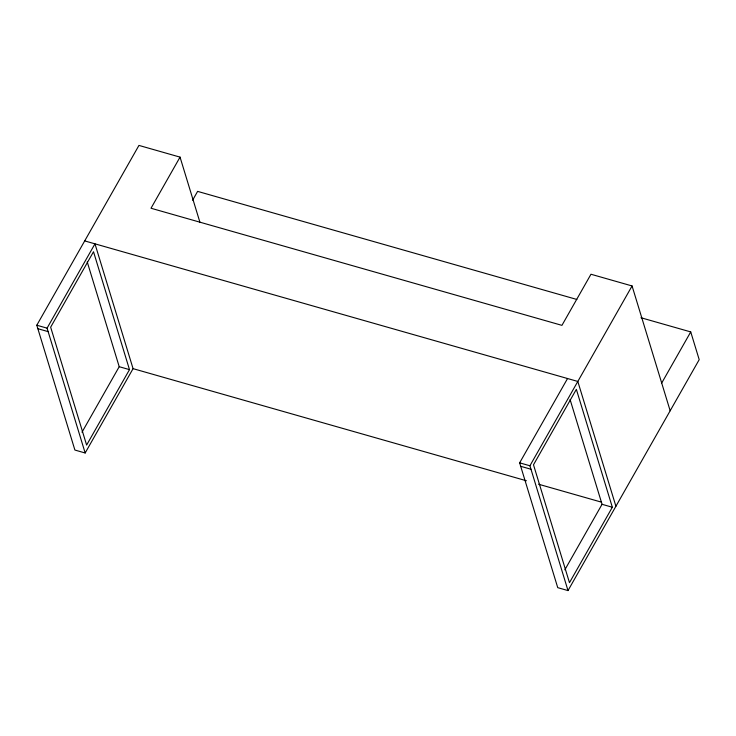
<?xml version="1.0" encoding="UTF-8"?>
<svg xmlns="http://www.w3.org/2000/svg" width="736" height="736" viewBox="0 0 736 736"><rect width="100%" height="100%" fill="white"/><g stroke="black" fill="none" stroke-linecap="round" stroke-linejoin="round"><path stroke-width="1.1" d="M85.164 452.98L47.076 328.155L94.972 243.837L133.069 368.653L85.164 452.98L74.897 450.046L36.8 325.229L138.948 145.415L180.044 157.127L200.017 222.576M180.044 157.127L151.009 208.242L561.936 325.358L590.971 274.243L632.068 285.954L670.165 410.771M192.593 200.229L197.616 191.378L576.849 299.46M82 432.216L119.214 366.703L87.234 261.915M129.49 369.628L86.627 445.068L50.655 327.189L93.509 251.74L129.49 369.628L119.214 366.703M640.982 317.74L690.736 331.918L699.2 359.656L568.008 590.585L557.741 587.659L519.644 462.843L567.548 378.516M568.008 590.585L529.92 465.768L632.068 285.954M661.701 383.033L690.736 331.918M564.843 569.83L602.057 504.307L570.078 399.519M612.334 507.242L569.471 582.682L533.499 464.793L576.352 389.353L612.334 507.242L602.057 504.307M84.704 240.911L577.815 381.45L615.912 506.267M36.8 325.229L47.076 328.155M519.644 462.843L529.92 465.768M37.858 328.698L48.134 331.623M520.702 466.311L530.978 469.237M133.069 368.653L526.415 480.764M538.568 484.224L601.551 502.173"/></g></svg>
